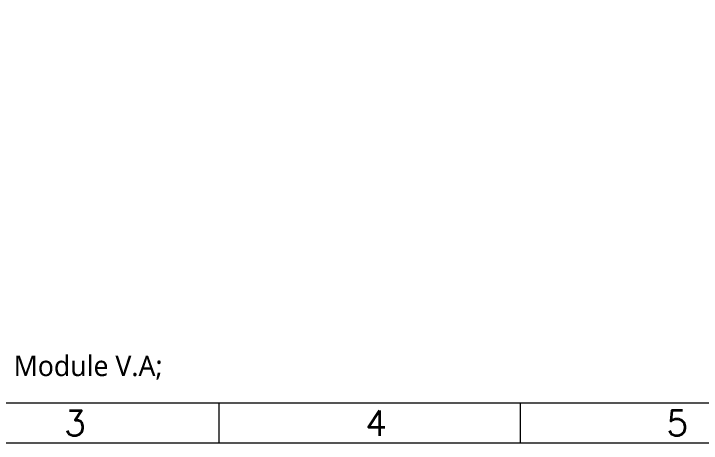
# Model space of a CAD drawing. Header units: millimetres. Extents: x 1087 to 1896, y -176 to 308.
# Drawn here: x 1643.97 to 1690.92, y 158.42 to 187.72 of the extents above; entities that cross this region are included whole.
import ezdxf

# ---------------------------------------------------------------- set-up
doc = ezdxf.new("R2010")
doc.units = ezdxf.units.MM
doc.layers.add('图框', color=255, linetype='Continuous', lineweight=5)
doc.styles.get("Standard").update_dxf_attribs({"font": 'txt', "bigfont": 'gbcbig.shx'})
doc.styles.add('汉字', font='')
doc.styles.get('汉字').set_extended_font_data('SimSun')

msp = doc.modelspace()

# ---------------------------------------------------------------- linework, layer by layer
at = {"layer": '图框', "color": 7, "linetype": 'ByBlock', "lineweight": 13, "ltscale": 0.55}
for p, q in [((1801.93735, 161.15909), (1596.29023, 161.15909)), ((1657.98436, 161.15909), (1657.98436, 158.41672)), ((1678.54907, 161.15909), (1678.54907, 158.41672)), ((1804.67971, 158.41672), (1593.54786, 158.41672))]:
    msp.add_line(p, q, dxfattribs=at)

# ---------------------------------------------------------------- texts
at = {"layer": '图框', "color": 255, "lineweight": 13, "insert": (1596.48682, 187.62488), "char_height": 1.39356589, "attachment_point": 1, "style": '汉字'}
msp.add_mtext('{\\fMicrosoft YaHei|b0|i0|c0|p34;Specification:\\P 1). Display mode: \\fMicrosoft YaHei|b0|i0|c134|p34;BOE\\fMicrosoft YaHei|b0|i0|c0|p34;1.\\fMicrosoft YaHei|b0|i0|c134|p34;46\\fMicrosoft YaHei|b0|i0|c0|p34;" \\fMicrosoft YaHei|b0|i0|c134|p34;360\\fMicrosoft YaHei|b0|i0|c0|p34;*\\fMicrosoft YaHei|b0|i0|c134|p34;360\\fMicrosoft YaHei|b0|i0|c0|p34; \\fMicrosoft YaHei|b0|i0|c134|p34;262K\\fMicrosoft YaHei|b0|i0|c0|p34; Colors IPS\\fMicrosoft YaHei|b0|i0|c134|p34;\\P\\fMicrosoft YaHei|b0|i0|c0|p34; 2). Viewing angle: ALL\\P 3). Operating temp.: -20%%DC~+60%%DC  \\P    Storage temp.: -20%%DC~+70%%DC\\P 4). IC: \\fMicrosoft YaHei|b0|i0|c134|p34;ST77916\\P\\fMicrosoft YaHei|b0|i0|c0|p34; 5). Backlight: 3 chip White LED\\P    I LED=60mA   V LED=2.8V~3.4V\\P 6). General Tolerance:%%P0.20.\\P 7). Rohs Compliancy.\\P 8). Recommended Case Open Area should be less than Module V.A;}', dxfattribs=at)
at = {"layer": '图框', "color": 7, "linetype": 'ByBlock', "lineweight": 13, "ltscale": 0.55, "char_height": 1.71398, "width": 2.9176025, "attachment_point": 7}
for s, insert in [('3', (1647.41988, 158.93319)), ('4', (1667.98459, 158.93319)), ('5', (1688.5493, 158.93319))]:
    msp.add_mtext(s, dxfattribs=dict(at, insert=insert))

doc.saveas('drawing.dxf')
